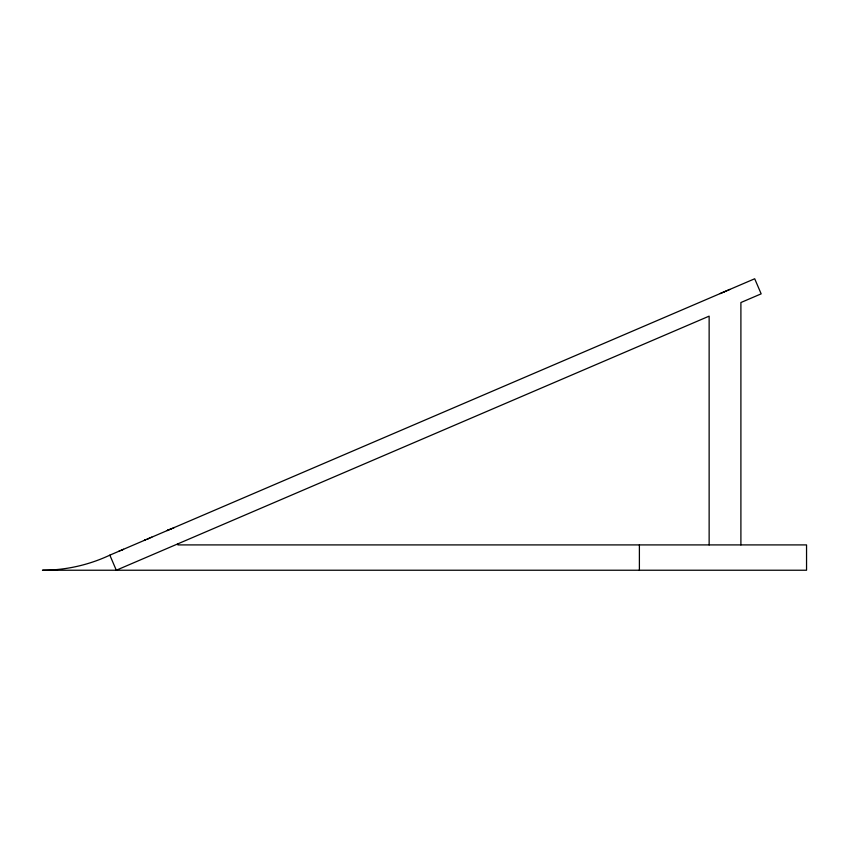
<?xml version="1.0" encoding="UTF-8"?>
<svg xmlns="http://www.w3.org/2000/svg" width="849" height="849" viewBox="0 0 849 849"><rect width="100%" height="100%" fill="white"/><g stroke="black" fill="none" stroke-linecap="round" stroke-linejoin="round"><path stroke-width="1.27" d="M740.901 544.909L740.901 302.531L761.16 293.85L754.697 278.769L109.839 555.15C88.837 565.041 65.66 570.231 42.45 570.231L806.55 570.231L806.55 544.909L177.887 544.909L177.887 543.848M122.744 549.621L120.855 550.428M170.373 529.203L170.978 528.948M724.515 291.695L722.563 292.534M150.687 537.64L151.791 537.173M167.104 530.604L167.709 530.349M170.246 529.256L172.326 528.365M727.837 290.273L727.466 290.432M145.572 539.837L144.903 540.123M148.426 538.616L149.785 538.033M167.455 530.455L168.113 530.169M173.238 527.982L174.342 527.505M118.722 551.341L119.953 550.821M122.617 549.674L123.572 549.261M144.256 540.399L145.412 539.9M147.047 539.2L148.023 538.786M167.582 530.402L171.222 528.842M720.079 293.605L720.928 293.234M721.533 292.979L722.308 292.64M724.324 291.78L727.19 290.56M729.068 289.753L729.853 289.413M109.839 555.15L116.302 570.231L709.138 316.146L709.138 544.909M639.393 544.909L639.393 570.231"/></g></svg>
